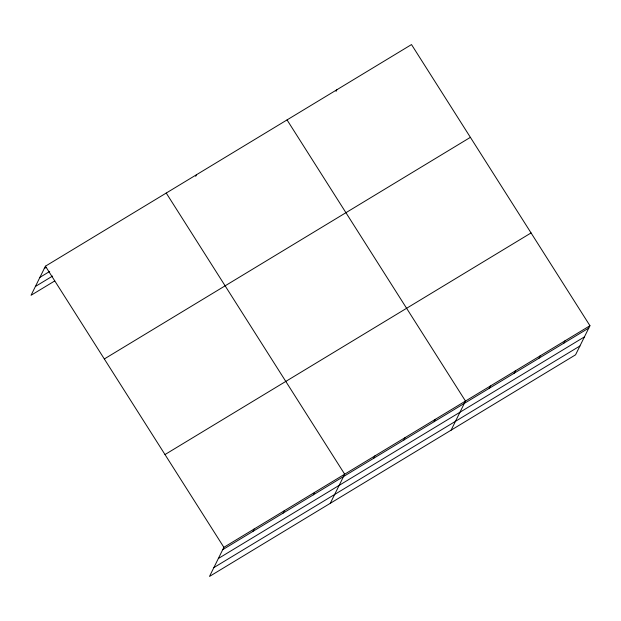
<?xml version="1.0" encoding="UTF-8"?>
<svg xmlns="http://www.w3.org/2000/svg" width="621" height="621" viewBox="0 0 621 621"><rect width="100%" height="100%" fill="white"/><g stroke="black" fill="none" stroke-linecap="round" stroke-linejoin="round"><path stroke-width="0.93" d="M589.95 325.715L223.878 547.326L209.494 576.435L575.566 354.816L589.95 325.715L411.506 44.565L45.434 266.184L31.05 295.285L54.718 280.956M195.669 176.325L196.438 174.765M336.054 91.341L336.83 89.781M252.918 531.382L254.082 529.045M283.122 513.101L284.278 510.757M313.326 494.821L314.482 492.476M330.294 503.297L344.678 474.196L166.242 193.053M373.726 458.251L374.882 455.907M403.929 439.971L405.086 437.626M434.126 421.69L435.282 419.346M451.102 430.167L465.486 401.057L287.042 119.915M489.224 388.335L490.38 385.99M514.11 373.26L515.275 370.923M539.005 358.193L540.161 355.849M563.899 343.126L565.056 340.782M44.277 268.528L45.907 267.535M39.915 277.354L49.703 271.431M35.413 286.46L52.56 276.081M104.32 358.961L470.392 137.342M164.992 454.549L531.064 232.937M222.722 549.67L588.793 328.051M218.359 558.504L584.431 336.885M213.857 567.602L579.929 345.982M45.434 266.184L223.878 547.326"/></g></svg>
